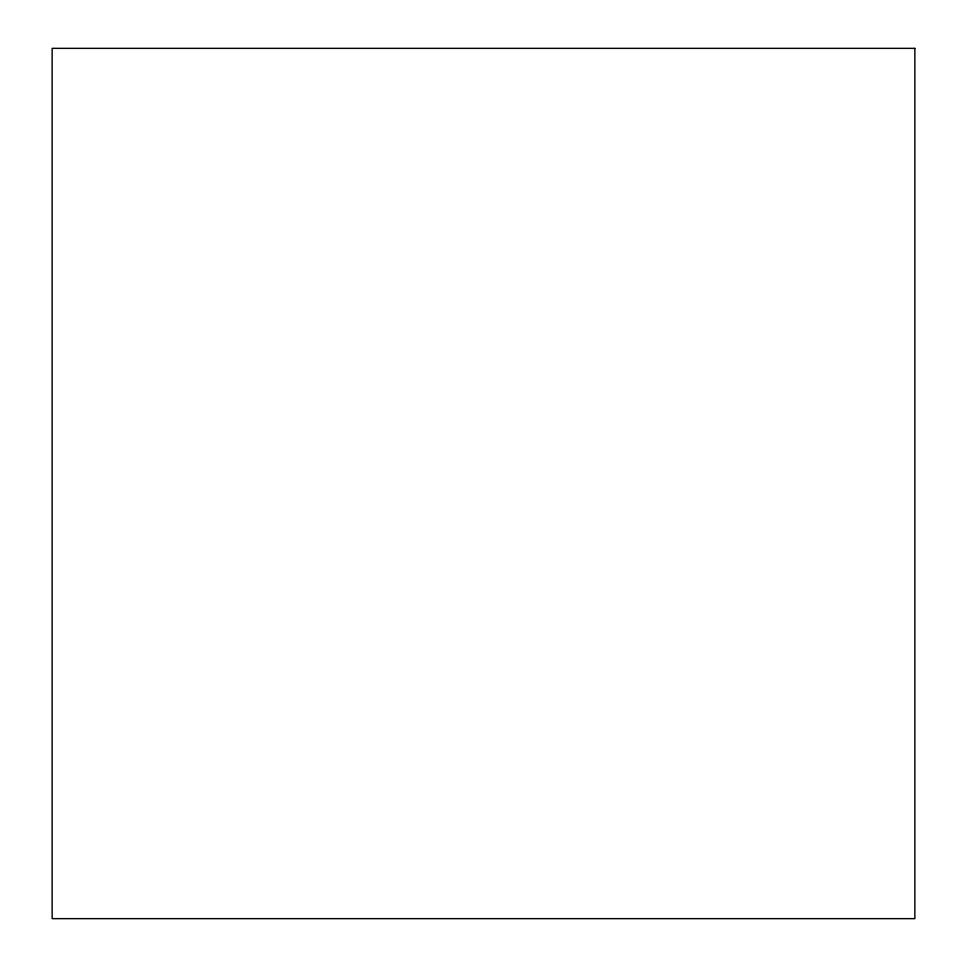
<?xml version="1.0" encoding="UTF-8"?>
<svg xmlns="http://www.w3.org/2000/svg" width="967" height="967" viewBox="0 0 967 967"><rect width="100%" height="100%" fill="white"/><g stroke="black" fill="none" stroke-linecap="round" stroke-linejoin="round"><path stroke-width="1.45" d="M914.855 48.35L52.145 48.35L52.145 918.65L914.855 918.65L914.855 48.35"/></g></svg>
